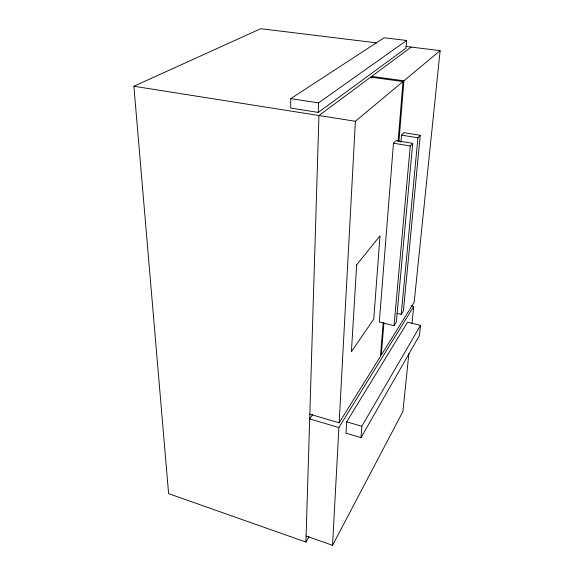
<?xml version="1.0" encoding="UTF-8"?>
<svg xmlns="http://www.w3.org/2000/svg" width="574" height="574" viewBox="0 0 574 574"><rect width="100%" height="100%" fill="white"/><g stroke="black" fill="none" stroke-linecap="round" stroke-linejoin="round"><path stroke-width="0.86" d="M290.788 98.642L290.666 108.077L318.29 112.411L405.976 48.166L406.614 40.467L384.121 37.784L290.788 98.642L318.577 102.882L406.614 40.467M318.29 112.411L318.577 102.882M376.68 42.871L260.74 28.7L133.878 86.244L168.598 493.64L305.92 542.064L318.95 115.517L411.199 47.09M306.1 536.044L332.547 545.3L338.89 427.551L413.739 306.437L411.149 305.834M309.824 414.177L339.148 422.801L355.385 121.279L403.005 81.573L370.704 77.131M346.689 421.847L346.014 433.169L361.017 437.639L419.386 335.568L420.505 325.343L407.554 322.215L346.689 421.847L361.835 426.281L420.505 325.343M371.608 78.164L371.715 76.378L403.931 80.798L440.122 50.627L405.89 46.444M361.017 437.639L361.835 426.281M393.47 143.199L379.306 322.064L394.044 325.673L396.333 322.057L412.706 143.349L396.046 140.616L393.47 143.199L410.252 145.968L412.706 143.349M383.224 322.545L380.44 356.461L339.148 422.801M398.098 141.369L403.005 81.573M383.927 322.961L381.265 355.127L414.17 302.276L440.122 50.627M398.916 141.563L403.931 80.798M400.917 142.273L401.513 135.134L403.96 132.68L420.254 135.285L403.4 310.907L401.212 314.358L396.964 313.339M394.044 325.673L410.252 145.968M401.212 314.358L417.922 137.774L420.254 135.285M408.867 353.641L402.898 411.529L332.547 545.3M411.996 323.363L413.739 306.437M305.92 542.064L308.991 536.625M312.694 414.442L309.68 418.898L338.89 427.551M133.878 86.244L355.385 121.279M401.513 135.134L417.922 137.774M356.641 264.836L351.417 351.719L373.767 318.993L380.002 235.842L356.641 264.836"/></g></svg>
